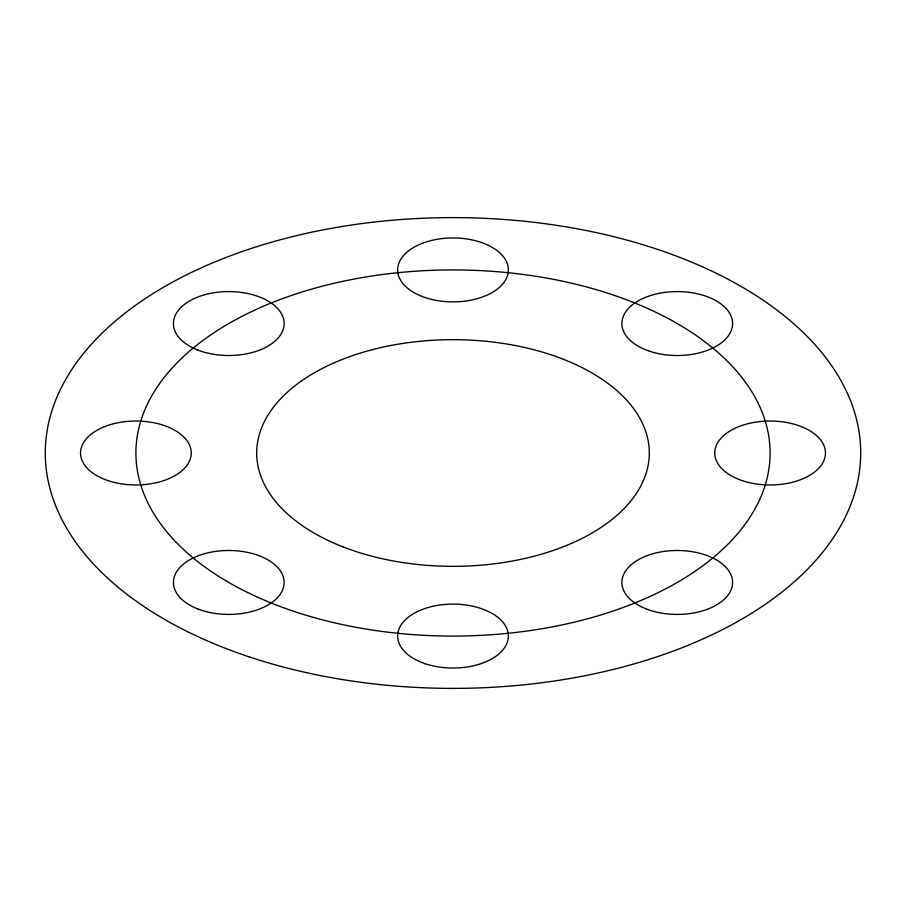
<?xml version="1.0" encoding="UTF-8"?>
<svg xmlns="http://www.w3.org/2000/svg" width="906" height="906" viewBox="0 0 906 906"><rect width="100%" height="100%" fill="white"/><g stroke="black" fill="none" stroke-linecap="round" stroke-linejoin="round"><path stroke-width="1.36" d="M342.978 546.862A196.296 113.329 0 0 0 648.798 461.086A196.296 113.329 0 0 0 367.224 351.064A196.296 113.329 0 0 0 342.978 546.862M425.322 663.758A55.368 31.97 0 0 0 508.368 636.08A55.368 31.97 0 0 0 425.322 608.39A55.368 31.97 0 0 0 425.322 663.758M197.746 608.923A55.368 31.97 0 0 0 283.997 584.732A55.368 31.97 0 0 0 204.586 553.702A55.368 31.97 0 0 0 197.746 608.923M104.87 479.478A55.368 31.97 0 0 0 191.121 455.276A55.368 31.97 0 0 0 111.71 424.246A55.368 31.97 0 0 0 104.87 479.478M197.746 350.022A55.368 31.97 0 0 0 283.997 325.832A55.368 31.97 0 0 0 204.586 294.79A55.368 31.97 0 0 0 197.746 350.022M421.97 296.398A55.368 31.97 0 0 0 508.221 272.208A55.368 31.97 0 0 0 428.81 241.166A55.368 31.97 0 0 0 421.97 296.398M649.545 351.234A55.368 31.97 0 0 0 732.592 323.544A55.368 31.97 0 0 0 649.545 295.866A55.368 31.97 0 0 0 649.545 351.234M739.07 479.478A55.368 31.97 0 0 0 825.321 455.276A55.368 31.97 0 0 0 745.91 424.246A55.368 31.97 0 0 0 739.07 479.478M646.193 608.923A55.368 31.97 0 0 0 732.444 584.732A55.368 31.97 0 0 0 653.033 553.702A55.368 31.97 0 0 0 646.193 608.923M249.15 656.85A407.7 235.379 0 0 0 860.7 453A407.7 235.379 0 0 0 249.15 249.15A407.7 235.379 0 0 0 249.15 656.85M275.265 604.619A317.1 183.08 0 0 0 769.296 466.058A317.1 183.08 0 0 0 314.45 288.323A317.1 183.08 0 0 0 275.265 604.619"/></g></svg>
